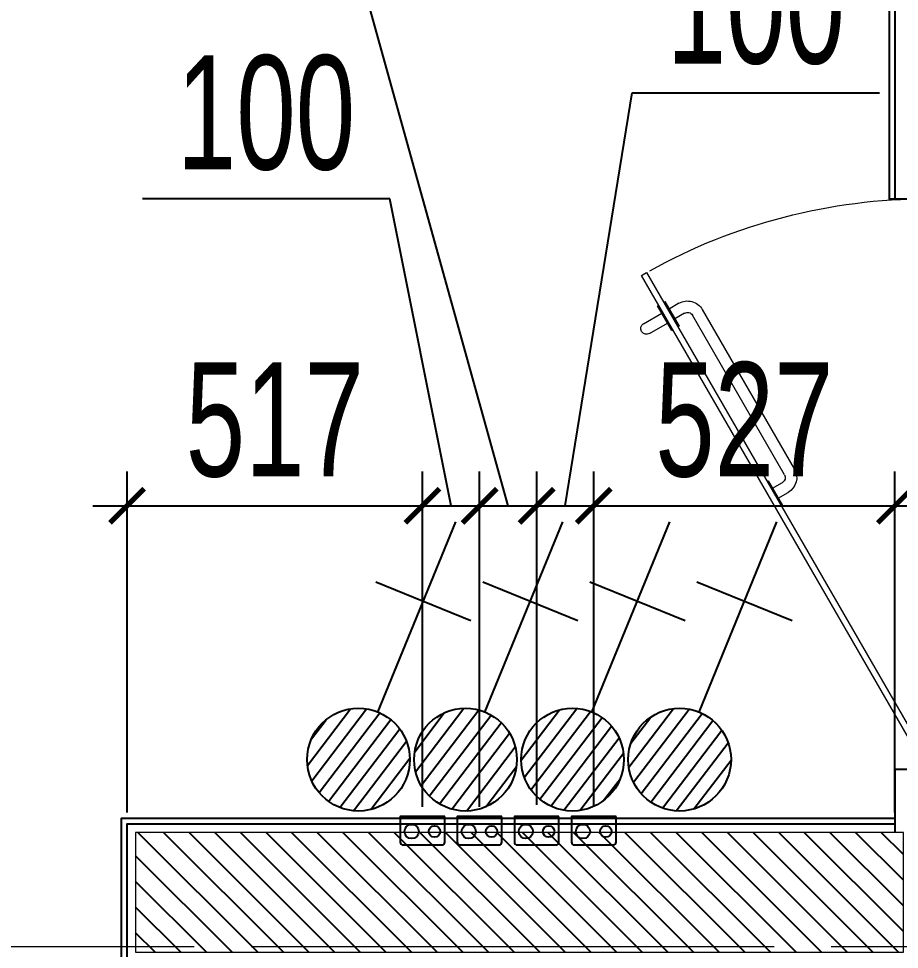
# Model space of a CAD drawing. Header units: millimetres. Extents: x -343543 to 400519, y -115663 to 104219.
# Drawn here: x -331718 to -330176, y 9995 to 11625 of the extents above; entities that cross this region are included whole.
import ezdxf
from ezdxf.xclip import XClip

# ---------------------------------------------------------------- set-up
doc = ezdxf.new("R2010")
doc.units = ezdxf.units.MM
doc.header["$XCLIPFRAME"] = 0
doc.linetypes.add('XREF MAT BANG TUONG XAY$0$CENTER', pattern=[50.8, 31.75, -6.35, 6.35, -6.35])
doc.layers.get('0').update_dxf_attribs({"color": 231, "lineweight": 0})
doc.layers.get('DefPoints').update_dxf_attribs({"color": 191})
for name, color, linetype, lineweight in [('A-SYMBOLS', 10, 'Continuous', 13), ('RSA -DIM', 231, 'Continuous', 0), ('SME-E-POW-DIM', 135, 'Continuous', 18), ('XREF MAT BANG TUONG XAY$0$01.Xref _MB T1$0$A-DOOR', 8, 'Continuous', 9), ('XREF MAT BANG TUONG XAY$0$01.Xref _MB T1$0$A-TEXT', 8, 'Continuous', 25), ('XREF MAT BANG TUONG XAY$0$A-GRID', 8, 'XREF MAT BANG TUONG XAY$0$CENTER', 15), ('XREF MAT BANG TUONG XAY$0$A-WALL-INT', 8, 'Continuous', 9)]:
    doc.layers.add(name, color=color, linetype=linetype, lineweight=lineweight)
for name, color, linetype in [('E-equi', 50, 'Continuous'), ('Gen Điện', 6, 'Continuous'), ('XREF MAT BANG TUONG XAY$0$A-FNSH', 8, 'Continuous'), ('XREF MAT BANG TUONG XAY$0$A-FURN', 8, 'Continuous'), ('XREF MAT BANG TUONG XAY$0$A-PATT', 8, 'Continuous'), ('đế âm', 1, 'Continuous')]:
    doc.layers.add(name, color=color, linetype=linetype)
doc.styles.add('SM-DIMTEXT', font='SME.shx', dxfattribs={"width": 0.7})
doc.dimstyles.new('SDIM-100', dxfattribs={"dimscale": 100, "dimtxt": 2, "dimasz": 0.6, "dimexe": 0.6, "dimexo": 0.2, "dimgap": 0.5, "dimtad": 1, "dimdec": 0, "dimzin": 12, "dimtxsty": 'SM-DIMTEXT', "dimblk": 'ARCHTICK', "dimblk1": 'ARCHTICK', "dimblk2": 'ARCHTICK', "dimcen": 0.12, "dimdle": 0.6, "dimclrd": 7, "dimclre": 8, "dimadec": 0, "dimazin": 3, "dimtfac": 2, "dimtix": 1, "dimtmove": 1, "dimatfit": 3, "dimfxl": 1, "dimtzin": 0, "dimarcsym": 1})

# ---------------------------------------------------------------- blocks, each defined once
blk = doc.blocks.new('XREF MAT BANG TUONG XAY$0$00.xref_IKIGAI_Truc')
at = {"layer": 'XREF MAT BANG TUONG XAY$0$A-GRID', "color": 8, "ltscale": 20}
blk.add_lwpolyline([(-2907.5, 10000), (42750, 10000)], dxfattribs=at)
blk = doc.blocks.new('*U226')
at = {"layer": 'XREF MAT BANG TUONG XAY$0$A-PATT'}
h = blk.add_hatch(dxfattribs=at)
h.set_pattern_fill('ANSI31', color=8, scale=10)
h.set_pattern_definition([(45, (36791.79, -11293.564), (-22.45064, 22.45064), [])])
h.paths.add_polyline_path([(-38.7, 47.5), (1306.3, 47.5), (1306.3, -162.5), (-38.7, -162.5)])
at = {"layer": 'XREF MAT BANG TUONG XAY$0$A-WALL-INT', "color": 8}
blk.add_lwpolyline([(-38.7, 47.5), (1306.3, 47.5), (1306.3, -162.5), (-38.7, -162.5)], close=True, dxfattribs=at)
blk = doc.blocks.new('XREF MAT BANG TUONG XAY$0$01.Xref _MB T1$0$Phong tam')
at = {"layer": 'XREF MAT BANG TUONG XAY$0$A-FURN', "color": 8, "xscale": -1}
blk.add_blockref('*U226', (-248.7, 7152.5), dxfattribs=at)
blk = doc.blocks.new('XREF MAT BANG TUONG XAY$0$xref_IKIGAI_Cot')
at = {"layer": 'XREF MAT BANG TUONG XAY$0$A-GRID', "color": 8, "ltscale": 20}
blk.add_lwpolyline([(-2907.5, 10000), (42750, 10000)], dxfattribs=at)
blk = doc.blocks.new('*U286')
at = {"color": 8}
for p, q in [((-324.2, -4.2), (-319.2, 4.5)), ((549.4, -497), (-319.2, 4.5)), ((-324.2, -4.2), (544.4, -505.6)), ((205.3, -237.7), (484.6, -399)), ((141.3, -258.6), (140.1, -260.7)), ((184.6, -283.6), (141.3, -258.6)), ((154.3, -266.1), (164.3, -248.7)), ((171.6, -276.1), (181.7, -258.7)), ((195.3, -255), (474.6, -416.3)), ((183.4, -285.7), (184.6, -283.6)), ((455.2, -439.8), (454, -441.9)), ((498.5, -464.8), (455.2, -439.8)), ((478.2, -430), (468.2, -447.3)), ((495.5, -440), (485.5, -457.3)), ((449, -450.6), (448, -452.3)), ((448, -452.3), (491.3, -477.3)), ((442.5, -491.8), (461, -459.8)), ((459.8, -501.8), (478.3, -469.8)), ((497.3, -466.9), (498.5, -464.8)), ((491.3, -477.3), (492.3, -475.6)), ((544.4, -505.6), (549.4, -497))]:
    blk.add_line(p, q, dxfattribs=at)
at = {"color": 8, "ltscale": 0.25}
blk.add_arc((-324.2, -4.2), 1002.9, 330.955, 0, dxfattribs=at)
at = {"color": 8}
for centre, radius, start, end in [((190.3, -263.7), 30, 59.9694, 149.9694), ((190.3, -263.7), 10, 59.9694, 149.9694), ((469.6, -425), 30, 329.9694, 59.9694), ((469.6, -425), 10, 329.9694, 59.9694), ((451.2, -496.8), 10, 149.9694, 329.9694)]:
    blk.add_arc(centre, radius, start, end, dxfattribs=at)
blk = doc.blocks.new('01.Xref _MB T1')
at = {"layer": 'XREF MAT BANG TUONG XAY$0$A-FNSH', "color": 8}
for points in [[(8379.99068, 14715.00011), (8380.00025, 11309.99999), (8505, 11309.99999), (8505, 11385), (10005.00011, 11385), (10005.00011, 11510), (8504.99998, 11510), (8504.99668, 14285)], [(8369.99066, 14725.00011), (8370.00025, 11309.99999), (8380.64454, 11309.99999)]]:
    blk.add_lwpolyline(points, dxfattribs=at)
at = {"color": 8}
blk.add_blockref('XREF MAT BANG TUONG XAY$0$00.xref_IKIGAI_Truc', (0.00011, 0), dxfattribs=at)
at = {"layer": 'XREF MAT BANG TUONG XAY$0$01.Xref _MB T1$0$A-DOOR', "color": 8, "xscale": -1, "rotation": 270}
blk.add_blockref('*U286', (8441.68832, 10631.26897), dxfattribs=at)
at = {"layer": 'XREF MAT BANG TUONG XAY$0$01.Xref _MB T1$0$A-TEXT', "color": 8}
blk.add_blockref('XREF MAT BANG TUONG XAY$0$01.Xref _MB T1$0$Phong tam', (8605.00011, 2999.99999), dxfattribs=at)
at = {"layer": 'XREF MAT BANG TUONG XAY$0$A-FNSH', "color": 8}
for points in [[(6820.00011, 4479.99998), (8370.00011, 4480.00014), (8370.00011, 5459.99999), (7175.00045, 5459.99999), (7175.00045, 5604.99999), (8370.00011, 5604.99999), (8370.00011, 6584.99999), (7175.00011, 6584.99999), (7175.00011, 6729.99999), (8370.00011, 6729.99999), (8370.00011, 7709.99999), (7175.0007, 7709.99999), (7175.0007, 7854.99999), (8370.00011, 7854.99999), (8370.00011, 8834.99999), (7175.00074, 8834.99999), (7175.00074, 8979.99999), (8369.99998, 8980.00015), (8369.99087, 9964.99999), (7025.00011, 9964.99999), (7025.00011, 10224.99999), (8379.98706, 10224.99999)], [(6830.00011, 4469.99998), (8380.00011, 4470.00014), (8380.00011, 5469.99999), (7185.00045, 5469.99999), (7185.00045, 5594.99999), (8380.00011, 5594.99999), (8380.00011, 6594.99999), (7185.00011, 6594.99999), (7185.00011, 6719.99999), (8380.00011, 6719.99999), (8380.00011, 7719.99999), (7185.0007, 7719.99999), (7185.0007, 7844.99999), (8380.00011, 7844.99999), (8380.00011, 8844.99999), (7185.00074, 8844.99999), (7185.00074, 8969.99999), (8380.00007, 8970.00015), (8379.99078, 9974.99999), (7035.00011, 9974.99999), (7035.00011, 10214.99999), (8379.98522, 10214.99999)], [(8505, 10199.99999), (8505, 10309.99999), (8380.00277, 10309.99999), (8379.98245, 10200.00276)]]:
    blk.add_lwpolyline(points, dxfattribs=at)
at = {"color": 8}
ref = blk.add_blockref('XREF MAT BANG TUONG XAY$0$xref_IKIGAI_Cot', (-0.00927, -0.00001), dxfattribs=at)
XClip(ref).set_block_clipping_path([(-1610.3425959283, -2225.6693134198), (41829.1295208634, 21555.8819575264)])
blk = doc.blocks.new('s22')
at = {"layer": 'E-equi'}
h = blk.add_hatch(dxfattribs=at)
h.set_pattern_fill('ANSI31', color=256, scale=150, style=0)
h.set_pattern_definition([(45, (-975, -625), (-13.25825, 13.25825), [])])
h.paths.add_polyline_path([(75, 0, 1), (-75, 0, 1)])
at = {"layer": 'E-equi', "linetype": 'ByBlock'}
for p, q in [((37.5, 65), (187.5, 324.8)), ((60, 254), (190, 179))]:
    blk.add_line(p, q, dxfattribs=at)
blk.add_circle((0, 0), 75, dxfattribs=at)
blk = doc.blocks.new('đế âm 78')
at = {"layer": 'Gen Điện', "ltscale": 30}
blk.add_lwpolyline([(5501258.1, -3862344.9), (5501258.1, -3862422.9), (5501303.1, -3862422.9, 0.414214), (5501308.1, -3862417.9), (5501308.1, -3862349.9, 0.414214), (5501303.1, -3862344.9), (5501258.1, -3862344.9)], format="xyb", dxfattribs=at)
blk.add_lwpolyline([(5501261.1, -3862344.9), (5501261.1, -3862422.9)], dxfattribs=at)
for centre, radius in [((5501284.6, -3862362.9), 10), ((5501284.6, -3862402.9), 12.5)]:
    blk.add_circle(centre, radius, dxfattribs=at)
blk = doc.blocks.new('_ArchTick')
at = {"color": 0, "linetype": 'ByBlock', "const_width": 0.15}
blk.add_lwpolyline([(-0.5, -0.5), (0.5, 0.5)], dxfattribs=at)
blk = doc.blocks.new('*D495')
at = {"layer": 'DefPoints', "color": 0, "linetype": 'Continuous', "ltscale": 1000, "transparency": 16777216}
for p in [(-331011, 10772.1), (-331011, 10225), (-331528.5, 10215)]:
    blk.add_point(p, dxfattribs=at)
at = {"layer": 'RSA -DIM', "color": 8, "linetype": 'Continuous', "lineweight": -2, "ltscale": 1000, "transparency": 16777216}
for p, q in [((-331528.5, 10235), (-331528.5, 10832.1)), ((-331011, 10245), (-331011, 10832.1))]:
    blk.add_line(p, q, dxfattribs=at)
at = {"layer": 'RSA -DIM', "color": 7, "linetype": 'Continuous', "lineweight": -2, "ltscale": 1000, "transparency": 16777216}
blk.add_line((-331588.5, 10772.1), (-330951, 10772.1), dxfattribs=at)
at = {"layer": 'RSA -DIM', "color": 7, "linetype": 'Continuous', "lineweight": -2, "ltscale": 1000, "transparency": 16777216, "xscale": 60, "yscale": 60, "zscale": 60, "rotation": 180}
blk.add_blockref('_ArchTick', (-331528.5, 10772.1), dxfattribs=at)
at = {"layer": 'RSA -DIM', "color": 7, "linetype": 'Continuous', "lineweight": -2, "ltscale": 1000, "transparency": 16777216, "xscale": 60, "yscale": 60, "zscale": 60}
blk.add_blockref('_ArchTick', (-331011, 10772.1), dxfattribs=at)
at = {"layer": 'RSA -DIM', "color": 0, "linetype": 'Continuous', "ltscale": 1000, "transparency": 16777216, "insert": (-331269.7, 10922.1), "char_height": 200, "attachment_point": 5, "style": 'SM-DIMTEXT'}
blk.add_mtext('517', dxfattribs=at)
blk = doc.blocks.new('*D496')
at = {"layer": 'DefPoints', "color": 0, "linetype": 'Continuous', "ltscale": 1000, "transparency": 16777216}
for p in [(-330911, 10772.1), (-331011, 10225), (-330911, 10225)]:
    blk.add_point(p, dxfattribs=at)
at = {"layer": 'RSA -DIM', "color": 7, "linetype": 'Continuous', "lineweight": -2, "ltscale": 1000, "transparency": 16777216}
for p, q in [((-331068.4, 11309.8), (-331501.7, 11309.8)), ((-330961, 10772.1), (-331068.4, 11309.8)), ((-331071, 10772.1), (-330851, 10772.1))]:
    blk.add_line(p, q, dxfattribs=at)
at = {"layer": 'RSA -DIM', "color": 8, "linetype": 'Continuous', "lineweight": -2, "ltscale": 1000, "transparency": 16777216}
for p, q in [((-331011, 10245), (-331011, 10832.1)), ((-330911, 10245), (-330911, 10832.1))]:
    blk.add_line(p, q, dxfattribs=at)
at = {"layer": 'RSA -DIM', "color": 7, "linetype": 'Continuous', "lineweight": -2, "ltscale": 1000, "transparency": 16777216, "xscale": 60, "yscale": 60, "zscale": 60, "rotation": 180}
blk.add_blockref('_ArchTick', (-331011, 10772.1), dxfattribs=at)
at = {"layer": 'RSA -DIM', "color": 7, "linetype": 'Continuous', "lineweight": -2, "ltscale": 1000, "transparency": 16777216, "xscale": 60, "yscale": 60, "zscale": 60}
blk.add_blockref('_ArchTick', (-330911, 10772.1), dxfattribs=at)
at = {"layer": 'RSA -DIM', "color": 0, "linetype": 'Continuous', "ltscale": 1000, "transparency": 16777216, "insert": (-331285.1, 11459.8), "char_height": 200, "attachment_point": 5, "style": 'SM-DIMTEXT'}
blk.add_mtext('100', dxfattribs=at)
blk = doc.blocks.new('*D497')
at = {"layer": 'DefPoints', "color": 0, "linetype": 'Continuous', "ltscale": 1000, "transparency": 16777216}
for p in [(-330811, 10772.1), (-330911, 10225), (-330811, 10228)]:
    blk.add_point(p, dxfattribs=at)
at = {"layer": 'RSA -DIM', "color": 7, "linetype": 'Continuous', "lineweight": -2, "ltscale": 1000, "transparency": 16777216}
for p, q in [((-331146.2, 11799), (-331579.6, 11799)), ((-330861, 10772.1), (-331146.2, 11799)), ((-330971, 10772.1), (-330751, 10772.1))]:
    blk.add_line(p, q, dxfattribs=at)
at = {"layer": 'RSA -DIM', "color": 8, "linetype": 'Continuous', "lineweight": -2, "ltscale": 1000, "transparency": 16777216}
for p, q in [((-330911, 10245), (-330911, 10832.1)), ((-330811, 10248), (-330811, 10832.1))]:
    blk.add_line(p, q, dxfattribs=at)
at = {"layer": 'RSA -DIM', "color": 7, "linetype": 'Continuous', "lineweight": -2, "ltscale": 1000, "transparency": 16777216, "xscale": 60, "yscale": 60, "zscale": 60, "rotation": 180}
blk.add_blockref('_ArchTick', (-330911, 10772.1), dxfattribs=at)
at = {"layer": 'RSA -DIM', "color": 7, "linetype": 'Continuous', "lineweight": -2, "ltscale": 1000, "transparency": 16777216, "xscale": 60, "yscale": 60, "zscale": 60}
blk.add_blockref('_ArchTick', (-330811, 10772.1), dxfattribs=at)
at = {"layer": 'RSA -DIM', "color": 0, "linetype": 'Continuous', "ltscale": 1000, "transparency": 16777216, "insert": (-331362.9, 11949), "char_height": 200, "attachment_point": 5, "style": 'SM-DIMTEXT'}
blk.add_mtext('100', dxfattribs=at)
blk = doc.blocks.new('*D498')
at = {"layer": 'DefPoints', "color": 0, "linetype": 'Continuous', "ltscale": 1000, "transparency": 16777216}
for p in [(-330711, 10772.1), (-330811, 10228), (-330711, 10225)]:
    blk.add_point(p, dxfattribs=at)
at = {"layer": 'RSA -DIM', "color": 7, "linetype": 'Continuous', "lineweight": -2, "ltscale": 1000, "transparency": 16777216}
for p, q in [((-330761, 10772.1), (-330643.6, 11495.4)), ((-330643.6, 11495.4), (-330210.3, 11495.4)), ((-330871, 10772.1), (-330651, 10772.1))]:
    blk.add_line(p, q, dxfattribs=at)
at = {"layer": 'RSA -DIM', "color": 8, "linetype": 'Continuous', "lineweight": -2, "ltscale": 1000, "transparency": 16777216}
for p, q in [((-330811, 10248), (-330811, 10832.1)), ((-330711, 10245), (-330711, 10832.1))]:
    blk.add_line(p, q, dxfattribs=at)
at = {"layer": 'RSA -DIM', "color": 7, "linetype": 'Continuous', "lineweight": -2, "ltscale": 1000, "transparency": 16777216, "xscale": 60, "yscale": 60, "zscale": 60, "rotation": 180}
blk.add_blockref('_ArchTick', (-330811, 10772.1), dxfattribs=at)
at = {"layer": 'RSA -DIM', "color": 7, "linetype": 'Continuous', "lineweight": -2, "ltscale": 1000, "transparency": 16777216, "xscale": 60, "yscale": 60, "zscale": 60}
blk.add_blockref('_ArchTick', (-330711, 10772.1), dxfattribs=at)
at = {"layer": 'RSA -DIM', "color": 0, "linetype": 'Continuous', "ltscale": 1000, "transparency": 16777216, "insert": (-330427, 11645.4), "char_height": 200, "attachment_point": 5, "style": 'SM-DIMTEXT'}
blk.add_mtext('100', dxfattribs=at)
blk = doc.blocks.new('*D499')
at = {"layer": 'DefPoints', "color": 0, "linetype": 'Continuous', "ltscale": 1000, "transparency": 16777216}
for p in [(-330183.5, 10772.1), (-330711, 10225), (-330183.5, 10215)]:
    blk.add_point(p, dxfattribs=at)
at = {"layer": 'RSA -DIM', "color": 8, "linetype": 'Continuous', "lineweight": -2, "ltscale": 1000, "transparency": 16777216}
for p, q in [((-330711, 10245), (-330711, 10832.1)), ((-330183.5, 10235), (-330183.5, 10832.1))]:
    blk.add_line(p, q, dxfattribs=at)
at = {"layer": 'RSA -DIM', "color": 7, "linetype": 'Continuous', "lineweight": -2, "ltscale": 1000, "transparency": 16777216}
blk.add_line((-330771, 10772.1), (-330123.5, 10772.1), dxfattribs=at)
at = {"layer": 'RSA -DIM', "color": 7, "linetype": 'Continuous', "lineweight": -2, "ltscale": 1000, "transparency": 16777216, "xscale": 60, "yscale": 60, "zscale": 60, "rotation": 180}
blk.add_blockref('_ArchTick', (-330711, 10772.1), dxfattribs=at)
at = {"layer": 'RSA -DIM', "color": 7, "linetype": 'Continuous', "lineweight": -2, "ltscale": 1000, "transparency": 16777216, "xscale": 60, "yscale": 60, "zscale": 60}
blk.add_blockref('_ArchTick', (-330183.5, 10772.1), dxfattribs=at)
at = {"layer": 'RSA -DIM', "color": 0, "linetype": 'Continuous', "ltscale": 1000, "transparency": 16777216, "insert": (-330447.2, 10922.1), "char_height": 200, "attachment_point": 5, "style": 'SM-DIMTEXT'}
blk.add_mtext('527', dxfattribs=at)

msp = doc.modelspace()

# ---------------------------------------------------------------- block references
at = {"layer": 'A-SYMBOLS'}
msp.add_blockref('01.Xref _MB T1', (-338563.5, 0), dxfattribs=at)

# ---------------------------------------------------------------- next in the draw order: linework, layer by layer
at = {"layer": 'SME-E-POW-DIM', "color": 1, "linetype": 'Continuous', "ltscale": 1000}
msp.add_line((-330872, 10225), (-330850, 10225), dxfattribs=at)

# ---------------------------------------------------------------- next in the draw order: block references
at = {"layer": 'E-equi', "xscale": 1.199999999999998, "yscale": 1.199999999999998, "zscale": 1.199999999999998, "rotation": 7.736914975480907}
for p in [(-331123.2, 10327.4), (-330935.7, 10327.4), (-330748.2, 10327.4), (-330560.6, 10327.4)]:
    msp.add_blockref('s22', p, dxfattribs=at)
at = {"layer": 'đế âm', "rotation": 270.0000000008198}
for p in [(3531372.9, 5511486.1), (3531472.9, 5511486.1), (3531572.9, 5511486.1), (3531672.9, 5511486.1)]:
    msp.add_blockref('đế âm 78', p, dxfattribs=at)

# ---------------------------------------------------------------- next in the draw order: dimensions: what is measured, and where the dimension line sits
at = {"layer": 'RSA -DIM', "color": 1, "linetype": 'Continuous', "ltscale": 1000}
for base, p1, p2, picture, middle in [((-330811, 10772.1), (-330911, 10225), (-330811, 10228), '*D497', (-331196.2, 11799)), ((-330711, 10772.1), (-330811, 10228), (-330711, 10225), '*D498', (-330593.6, 11495.4)), ((-330911, 10772.1), (-331011, 10225), (-330911, 10225), '*D496', (-331118.4, 11309.8))]:
    dim = msp.add_linear_dim(base=base, p1=p1, p2=p2, dimstyle='SDIM-100', dxfattribs=at)
    dim.commit()
    dim.dimension.update_dxf_attribs({"geometry": picture, "text_midpoint": middle, "dimtype": 160})
for base, p1, p2, picture, middle in [((-331010.9848, 10772.0709), (-331528.4782, 10215), (-331010.9848, 10225), '*D495', (-331269.7315, 10922.0709)), ((-330183.4931, 10772.0709), (-330710.9848, 10225), (-330183.4931, 10215), '*D499', (-330447.2389, 10922.0709))]:
    dim = msp.add_linear_dim(base=base, p1=p1, p2=p2, dimstyle='SDIM-100', dxfattribs=at)
    dim.commit()
    dim.dimension.update_dxf_attribs({"geometry": picture, "text_midpoint": middle})

doc.saveas('drawing.dxf')
